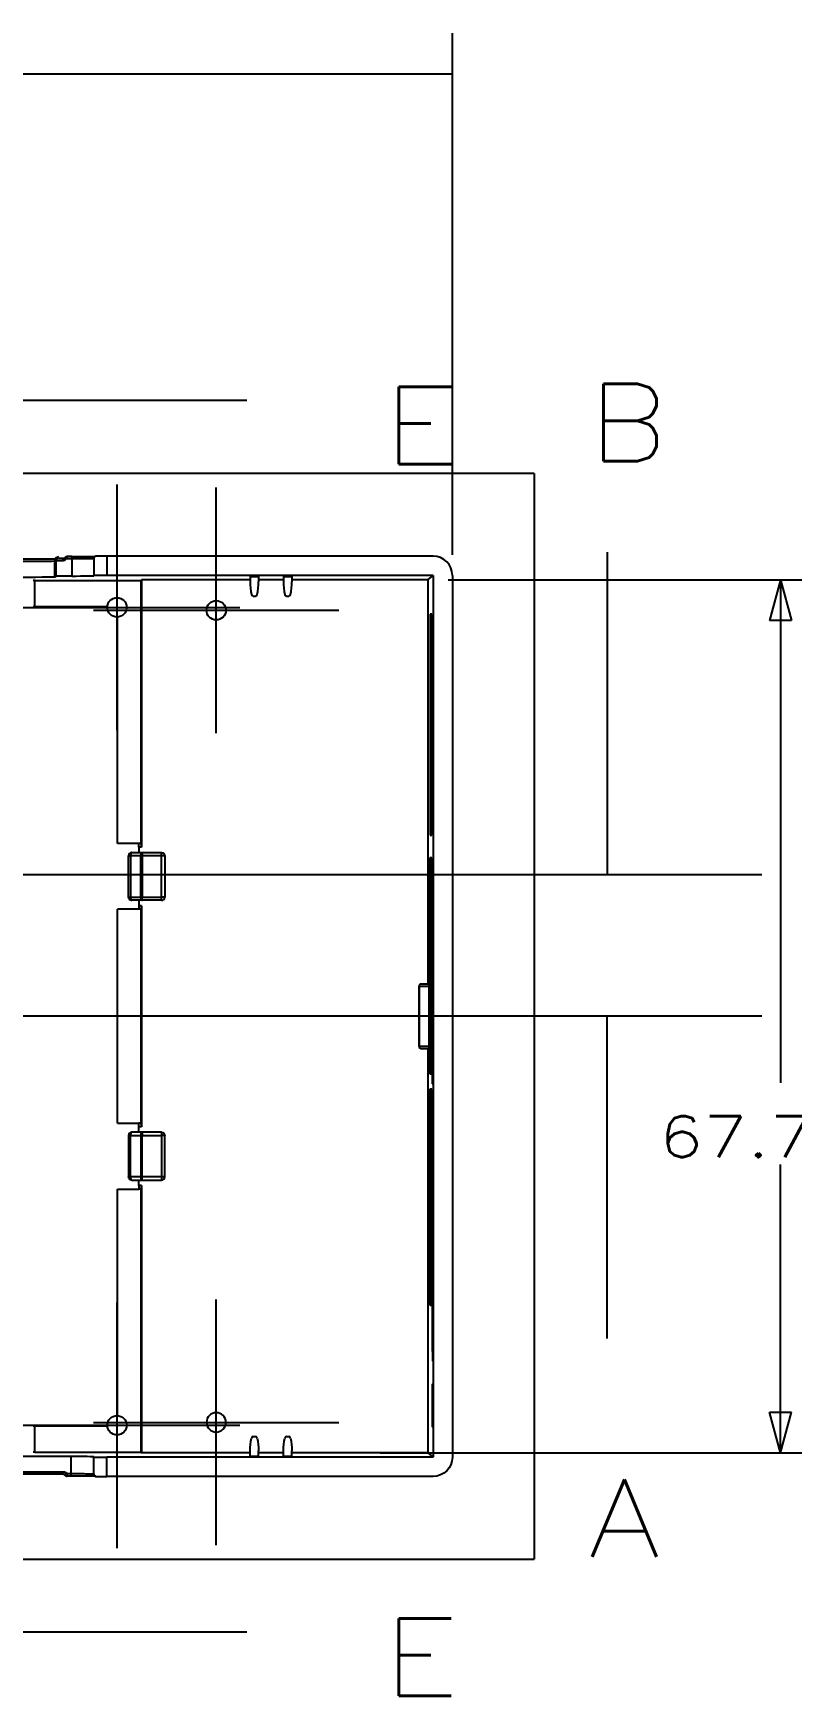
# Model space of a CAD drawing. Header units: inches. Extents: x 0 to 1189, y 0 to 841.
# Drawn here: x 402.2 to 461, y 319.9 to 448.9 of the extents above; entities that cross this region are included whole.
import ezdxf
from ezdxf.lldxf.tags import DXFTag

# ---------------------------------------------------------------- set-up
doc = ezdxf.new("R2010")
doc.units = ezdxf.units.IN
doc.header["$MEASUREMENT"] = 0
doc.layers.add('1', color=7, linetype='Continuous', true_color=0xffffff)
doc.styles.add('blockfont', font='simplex.shx', dxfattribs={"bigfont": 'bigfont'})
tags = doc.linetypes.add('CENTER', pattern=[2, 1.25, -0.25, 0.25, -0.25]).pattern_tags.tags
tags[10:11] = [DXFTag(74, 4), DXFTag(75, 0), DXFTag(340, '0'), DXFTag(46, 0.0), DXFTag(50, 0.0), DXFTag(44, 0.0), DXFTag(45, 0.0)]
tags[8:9] = [DXFTag(74, 4), DXFTag(75, 0), DXFTag(340, '0'), DXFTag(46, 0.0), DXFTag(50, 0.0), DXFTag(44, 0.0), DXFTag(45, 0.0)]
tags[6:7] = [DXFTag(74, 4), DXFTag(75, 0), DXFTag(340, '0'), DXFTag(46, 0.0), DXFTag(50, 0.0), DXFTag(44, 0.0), DXFTag(45, 0.0)]
tags[4:5] = [DXFTag(74, 4), DXFTag(75, 0), DXFTag(340, '0'), DXFTag(46, 0.0), DXFTag(50, 0.0), DXFTag(44, 0.0), DXFTag(45, 0.0)]
tags = doc.linetypes.add('PHANTOM', pattern=[2.5, 1.25, -0.25, 0.25, -0.25, 0.25, -0.25]).pattern_tags.tags
tags[14:15] = [DXFTag(74, 4), DXFTag(75, 0), DXFTag(340, '0'), DXFTag(46, 0.0), DXFTag(50, 0.0), DXFTag(44, 0.0), DXFTag(45, 0.0)]
tags[12:13] = [DXFTag(74, 4), DXFTag(75, 0), DXFTag(340, '0'), DXFTag(46, 0.0), DXFTag(50, 0.0), DXFTag(44, 0.0), DXFTag(45, 0.0)]
tags[10:11] = [DXFTag(74, 4), DXFTag(75, 0), DXFTag(340, '0'), DXFTag(46, 0.0), DXFTag(50, 0.0), DXFTag(44, 0.0), DXFTag(45, 0.0)]
tags[8:9] = [DXFTag(74, 4), DXFTag(75, 0), DXFTag(340, '0'), DXFTag(46, 0.0), DXFTag(50, 0.0), DXFTag(44, 0.0), DXFTag(45, 0.0)]
tags[6:7] = [DXFTag(74, 4), DXFTag(75, 0), DXFTag(340, '0'), DXFTag(46, 0.0), DXFTag(50, 0.0), DXFTag(44, 0.0), DXFTag(45, 0.0)]
tags[4:5] = [DXFTag(74, 4), DXFTag(75, 0), DXFTag(340, '0'), DXFTag(46, 0.0), DXFTag(50, 0.0), DXFTag(44, 0.0), DXFTag(45, 0.0)]
doc.dimstyles.get("Standard").update_dxf_attribs({"dimtxt": 0.18, "dimasz": 0.18, "dimexe": 0.18, "dimexo": 0.0625, "dimgap": 0.09, "dimtad": 0, "dimtih": 1, "dimtoh": 1, "dimdec": 4, "dimzin": 0, "dimdsep": 46, "dimtxsty": 'Standard', "dimcen": 0.09, "dimadec": 0, "dimazin": 0, "dimtfac": 1, "dimtdec": 4, "dimtofl": 0, "dimtmove": 0, "dimatfit": 3, "dimfxl": 0, "dimtolj": 1, "dimtzin": 0, "dimarcsym": 0})

# ---------------------------------------------------------------- blocks, each defined once
blk = doc.blocks.new('ASSORTED_DRAFT2')
at = {"color": 43}
blk.add_solid([(446.71, 372.61), (448.31, 366.61), (445.1, 366.61), (446.71, 372.61)], dxfattribs=at)
blk = doc.blocks.new('ASSORTED_DRAFT3')
at = {"color": 43}
blk.add_solid([(446.71, 383.61), (445.1, 389.61), (448.31, 389.61), (446.71, 383.61)], dxfattribs=at)
blk = doc.blocks.new('_D0')
at = {"layer": '1', "color": 7}
for p, q in [((434.38, 406.48), (463.33, 406.48)), ((460.16, 406.48), (459.31, 403.31)), ((460.16, 406.48), (460.16, 367.46)), ((460.16, 406.48), (461.01, 403.31)), ((461.01, 403.31), (459.31, 403.31)), ((460.16, 338.74), (460.16, 361.11)), ((460.16, 338.74), (459.31, 341.91)), ((459.31, 341.91), (461.01, 341.91)), ((460.16, 338.74), (461.01, 341.91)), ((429.11, 338.74), (463.33, 338.74))]:
    blk.add_line(p, q, dxfattribs=at)
at = {"layer": '1', "color": 7, "insert": (450.73, 361.68), "char_height": 3.175, "attachment_point": 7, "line_spacing_factor": 0.903614, "style": 'blockfont'}
blk.add_mtext('\\W01.260;\\fsimplex.shx;67.745', dxfattribs=at)
blk = doc.blocks.new('_D4')
at = {"layer": '1', "color": 7}
for p, q in [((344.05, 408.4), (344.05, 448.88)), ((434.7, 408.4), (434.7, 448.88)), ((344.05, 445.7), (378.97, 445.7)), ((434.7, 445.7), (395.67, 445.7))]:
    blk.add_line(p, q, dxfattribs=at)
for points in [[(344.05, 445.7), (347.23, 446.55), (347.23, 444.85), (344.05, 445.7)], [(434.7, 445.7), (431.53, 444.85), (431.53, 446.55), (434.7, 445.7)]]:
    blk.add_solid(points, dxfattribs=at)
at = {"layer": '1', "color": 7, "insert": (381.35, 443.09), "char_height": 3.175, "attachment_point": 7, "line_spacing_factor": 0.903614, "style": 'blockfont'}
blk.add_mtext('\\W01.332;\\fsimplex.shx;90.7', dxfattribs=at)

msp = doc.modelspace()

# ---------------------------------------------------------------- linework, layer by layer
at = {"layer": '1', "color": 43}
for p, q in [((418.7551, 420.3828), (393.7551, 420.3828)), ((446.7068, 408.6097), (446.7068, 383.6097)), ((446.7068, 347.6097), (446.7068, 372.6097)), ((418.7551, 324.8366), (393.7551, 324.8366))]:
    msp.add_line(p, q, dxfattribs=at)
at = {"layer": '1', "color": 251}
for p, q in [((441.0568, 414.7328), (337.7018, 414.7328)), ((441.0568, 414.7328), (441.0568, 330.4866)), ((337.7018, 330.4866), (441.0568, 330.4866))]:
    msp.add_line(p, q, dxfattribs=at)
at = {"layer": '1', "color": 7, "linetype": 'CENTER', "ltscale": 6.35}
for p, q in [((408.6768, 394.8097), (408.6768, 413.8597)), ((416.3768, 394.5847), (416.3768, 413.6347)), ((399.1518, 404.3347), (418.2018, 404.3347)), ((406.8518, 404.1097), (425.9018, 404.1097)), ((408.6768, 331.3597), (408.6768, 350.4097)), ((416.3768, 331.5847), (416.3768, 350.6347)), ((399.1518, 340.8847), (418.2018, 340.8847)), ((406.8518, 341.1097), (425.9018, 341.1097))]:
    msp.add_line(p, q, dxfattribs=at)
at = {"layer": '1', "color": 21}
for p, q in [((403.9607, 407.9348), (403.8652, 407.9093)), ((403.8652, 406.709), (403.8652, 407.9093)), ((403.9607, 406.7599), (403.9607, 407.9348)), ((404.1092, 408.1281), (404.0136, 408.1026)), ((405.1757, 408.0884), (405.1757, 406.7685)), ((406.8768, 408.1062), (406.8768, 406.8027)), ((433.2019, 408.3097), (407.8768, 408.3097)), ((407.8768, 408.3097), (407.8768, 406.8097)), ((402.2993, 406.4292), (402.1768, 406.4195)), ((402.2993, 406.4292), (410.5227, 406.4292)), ((402.2993, 404.3847), (402.2993, 406.4292)), ((403.8652, 406.709), (403.9607, 406.7599)), ((406.8768, 406.8027), (406.8768, 406.7807)), ((433.2018, 406.8097), (407.8768, 406.8097)), ((410.5227, 406.4292), (410.589, 406.4823)), ((410.5227, 406.4292), (410.5227, 386.0097)), ((419.0018, 406.4823), (410.589, 406.4823)), ((410.589, 406.4823), (410.589, 385.7443)), ((419.0018, 406.7242), (419.6518, 406.7242)), ((419.0018, 406.7242), (419.0018, 406.3207)), ((419.6518, 406.7242), (419.6518, 406.3207)), ((421.6018, 406.4823), (419.6518, 406.4823)), ((421.6018, 406.7242), (422.2518, 406.7242)), ((421.6018, 406.7242), (421.6018, 406.3207)), ((422.2518, 406.7242), (422.2518, 406.3207)), ((432.7925, 406.4823), (422.2518, 406.4823)), ((432.7925, 406.4823), (433.2018, 406.8097)), ((432.7925, 406.4823), (432.7925, 375.1089)), ((433.2018, 406.8097), (433.2018, 338.4097)), ((434.7018, 406.8097), (434.7018, 338.4097)), ((419.248, 405.2097), (419.4057, 405.2097)), ((421.848, 405.2097), (422.0057, 405.2097)), ((402.2993, 404.3847), (402.1768, 404.3847)), ((407.9285, 404.3847), (402.2993, 404.3847)), ((433.0945, 403.8097), (432.988, 403.8097)), ((408.7268, 386.0097), (408.7268, 403.5864)), ((432.9771, 402.5597), (432.9771, 387.9097)), ((433.1054, 402.5597), (432.9771, 402.5597)), ((433.1054, 387.9097), (433.1054, 402.5597)), ((433.1565, 399.3597), (433.1565, 393.8597)), ((433.1844, 399.3597), (433.1565, 399.3597)), ((433.1844, 399.3597), (433.1844, 393.8597)), ((433.1844, 393.8597), (433.1565, 393.8597)), ((433.1054, 387.9097), (432.9771, 387.9097)), ((410.3768, 386.0097), (408.7268, 386.0097)), ((410.3768, 385.7443), (410.3768, 386.0097)), ((410.5227, 386.0097), (410.3768, 386.0097)), ((410.589, 385.7443), (410.3768, 385.7443)), ((410.3768, 385.7443), (410.3768, 385.3097)), ((410.5227, 386.0097), (410.589, 385.7443)), ((432.988, 386.6597), (433.0945, 386.6597)), ((409.5768, 381.8597), (409.5768, 385.0597)), ((409.5768, 385.0597), (409.715, 385.0597)), ((409.715, 385.0597), (409.715, 381.8597)), ((410.5241, 385.0597), (409.715, 385.0597)), ((409.8268, 385.3097), (410.6359, 385.3097)), ((410.6359, 385.0597), (410.5241, 385.0597)), ((410.5241, 381.8597), (410.5241, 385.0597)), ((410.6359, 385.3097), (410.6359, 385.0597)), ((410.6359, 385.3097), (412.1268, 385.3097)), ((410.6359, 385.0597), (410.6359, 381.8597)), ((412.1268, 385.0597), (410.6359, 385.0597)), ((412.1268, 385.0597), (412.1268, 385.3097)), ((412.1268, 381.8597), (412.1268, 385.0597)), ((412.3768, 385.0597), (412.1268, 385.0597)), ((412.3768, 385.0597), (412.3768, 381.8597)), ((433.0945, 384.9097), (432.9632, 384.9097)), ((432.9522, 383.6597), (432.9522, 369.4097)), ((433.1054, 383.6597), (432.9522, 383.6597)), ((433.1054, 369.4097), (433.1054, 383.6597)), ((409.5768, 381.8597), (409.715, 381.8597)), ((409.715, 381.8597), (410.5241, 381.8597)), ((410.5241, 381.8597), (410.6359, 381.8597)), ((410.6359, 381.8597), (412.1268, 381.8597)), ((410.6359, 381.6097), (410.6359, 381.8597)), ((412.1268, 381.6097), (412.1268, 381.8597)), ((412.3768, 381.8597), (412.1268, 381.8597)), ((408.7268, 364.3097), (408.7268, 380.9097)), ((410.3768, 380.9097), (408.7268, 380.9097)), ((410.6359, 381.6097), (409.8268, 381.6097)), ((410.3768, 381.6097), (410.3768, 381.1751)), ((410.3768, 381.1751), (410.3768, 380.9097)), ((410.589, 381.1751), (410.3768, 381.1751)), ((410.5227, 380.9097), (410.3768, 380.9097)), ((410.589, 381.1751), (410.5227, 380.9097)), ((410.5227, 380.9097), (410.5227, 364.3097)), ((410.589, 381.1751), (410.589, 364.0443)), ((412.1268, 381.6097), (410.6359, 381.6097)), ((433.1565, 368.1347), (433.1565, 377.0847)), ((433.1892, 377.0847), (433.1565, 377.0847)), ((433.163, 377.8347), (433.1826, 377.8347)), ((433.1892, 377.0847), (433.1892, 368.1347)), ((432.1259, 374.9597), (432.124, 374.9597)), ((432.124, 374.9597), (432.124, 370.2597)), ((432.1259, 370.2597), (432.1259, 374.9597)), ((432.1259, 374.9597), (432.892, 374.9597)), ((432.8832, 375.1097), (432.274, 375.1097)), ((432.892, 374.9626), (432.892, 370.2568)), ((432.892, 370.2597), (432.892, 374.9597)), ((432.1259, 370.2597), (432.124, 370.2597)), ((432.892, 370.2597), (432.1259, 370.2597)), ((432.274, 370.1097), (432.8832, 370.1097)), ((432.7925, 370.1106), (432.7925, 338.7372)), ((433.1054, 369.4097), (432.9522, 369.4097)), ((432.9632, 368.1597), (433.0945, 368.1597)), ((433.1892, 368.1347), (433.1565, 368.1347)), ((433.0945, 366.9597), (432.9632, 366.9597)), ((433.1826, 367.3847), (433.163, 367.3847)), ((432.9522, 365.7097), (432.9522, 351.4597)), ((433.1054, 365.7097), (432.9522, 365.7097)), ((433.1054, 351.4597), (433.1054, 365.7097)), ((408.7268, 364.3097), (410.3768, 364.3097)), ((410.3768, 364.0443), (410.3768, 364.3097)), ((410.5227, 364.3097), (410.3768, 364.3097)), ((410.3768, 363.6097), (410.3768, 364.0443)), ((410.589, 364.0443), (410.3768, 364.0443)), ((410.5227, 364.3097), (410.589, 364.0443)), ((409.5768, 363.3597), (409.5768, 360.1597)), ((409.5768, 363.3597), (409.715, 363.3597)), ((409.715, 360.1597), (409.715, 363.3597)), ((409.715, 363.3597), (410.5241, 363.3597)), ((410.6359, 363.6097), (409.8268, 363.6097)), ((410.5241, 363.3597), (410.5241, 360.1597)), ((410.5241, 363.3597), (410.6359, 363.3597)), ((410.6359, 363.6097), (410.6359, 363.3597)), ((412.1268, 363.6097), (410.6359, 363.6097)), ((410.6359, 360.1597), (410.6359, 363.3597)), ((410.6359, 363.3597), (412.1268, 363.3597)), ((412.1268, 363.6097), (412.1268, 363.3597)), ((412.3768, 363.3597), (412.1268, 363.3597)), ((412.1268, 363.3597), (412.1268, 360.1597)), ((412.3768, 360.1597), (412.3768, 363.3597)), ((409.5768, 360.1597), (409.715, 360.1597)), ((410.5241, 360.1597), (409.715, 360.1597)), ((409.8268, 359.9097), (410.6359, 359.9097)), ((410.3768, 359.4751), (410.3768, 359.9097)), ((410.6359, 360.1597), (410.5241, 360.1597)), ((410.6359, 359.9097), (410.6359, 360.1597)), ((412.1268, 360.1597), (410.6359, 360.1597)), ((410.6359, 359.9097), (412.1268, 359.9097)), ((412.1268, 360.1597), (412.1268, 359.9097)), ((412.3768, 360.1597), (412.1268, 360.1597)), ((408.7268, 341.6331), (408.7268, 359.2097)), ((408.7268, 359.2097), (410.3768, 359.2097)), ((410.589, 359.4751), (410.3768, 359.4751)), ((410.3768, 359.4751), (410.3768, 359.2097)), ((410.5227, 359.2097), (410.3768, 359.2097)), ((410.589, 359.4751), (410.5227, 359.2097)), ((410.5227, 359.2097), (410.5227, 338.7902)), ((410.589, 359.4751), (410.589, 338.7372)), ((433.1054, 351.4597), (432.9522, 351.4597)), ((433.1578, 346.6097), (433.1578, 351.3597)), ((433.1796, 351.3597), (433.1578, 351.3597)), ((433.1796, 346.6097), (433.1796, 351.3597)), ((432.9632, 350.2097), (433.0945, 350.2097)), ((433.1796, 346.6097), (433.1578, 346.6097)), ((433.1643, 345.8597), (433.173, 345.8597)), ((402.1768, 340.8347), (402.2993, 340.8347)), ((402.2993, 338.7902), (402.2993, 340.8347)), ((402.2993, 340.8347), (407.9285, 340.8347)), ((419.248, 340.0097), (419.4057, 340.0097)), ((421.848, 340.0097), (422.0057, 340.0097)), ((405.1268, 338.4509), (373.6268, 338.4509)), ((402.2993, 338.7902), (402.1768, 338.8)), ((402.2993, 338.7902), (410.5227, 338.7902)), ((405.1268, 337.131), (405.1268, 338.4509)), ((406.8768, 338.4167), (406.8768, 338.4387)), ((406.8768, 337.1132), (406.8768, 338.4167)), ((433.2018, 338.4097), (407.8768, 338.4097)), ((407.8768, 336.9097), (407.8768, 338.4097)), ((410.5227, 338.7902), (410.589, 338.7372)), ((419.0018, 338.7372), (410.589, 338.7372)), ((419.0018, 338.4953), (419.0018, 338.8987)), ((419.0018, 338.4953), (419.6518, 338.4953)), ((419.6518, 338.4953), (419.6518, 338.8987)), ((421.6018, 338.7372), (419.6518, 338.7372)), ((421.6018, 338.4953), (421.6018, 338.8987)), ((421.6018, 338.4953), (422.2518, 338.4953)), ((422.2518, 338.4953), (422.2518, 338.8987)), ((432.7925, 338.7372), (422.2518, 338.7372)), ((432.7925, 338.7372), (433.2018, 338.4097)), ((404.5181, 337.081), (400.5977, 337.081)), ((400.63, 337.281), (404.5181, 337.281)), ((404.5181, 337.081), (404.5181, 337.281)), ((404.6063, 337.0376), (404.7686, 337.1524)), ((404.8103, 337.131), (405.1268, 337.131)), ((404.8103, 337.131), (404.8103, 336.931)), ((405.1268, 336.931), (404.8103, 336.931)), ((405.1268, 336.931), (405.1268, 337.131)), ((433.2019, 336.9097), (407.8768, 336.9097))]:
    msp.add_line(p, q, dxfattribs=at)
at = {"layer": '1', "color": 43, "linetype": 'PHANTOM', "ltscale": 11.0924}
for p, q in [((320.0518, 383.6097), (458.7068, 383.6097)), ((458.7068, 372.6097), (320.0518, 372.6097))]:
    msp.add_line(p, q, dxfattribs=at)
at = {"layer": '1', "color": 21}
for centre in [(408.6768, 404.3347), (416.3768, 404.1097), (408.6768, 340.8847)]:
    msp.add_circle(centre, 0.75, dxfattribs=at)
at = {"layer": '1', "color": 21, "extrusion": (0, 0, -1)}
msp.add_circle((-416.3768, 341.1097), 0.75, dxfattribs=at)
at = {"layer": '1', "color": 21}
for centre, radius, start, end in [((424.0018, 406.3207), 5, 180, 191.428758), ((414.6518, 406.3207), 5, -11.428758, 0), ((426.6018, 406.3207), 5, 180, 191.428758), ((417.2518, 406.3207), 5, -11.428758, 0), ((419.248, 405.3597), 0.15, 191.428758, 270), ((419.4057, 405.3597), 0.15, 270, 348.571242), ((421.848, 405.3597), 0.15, 191.428758, 270), ((422.0057, 405.3597), 0.15, 270, 348.571242), ((409.8268, 385.0597), 0.25, 90, 180), ((412.1268, 381.8597), 0.25, -90, 0), ((432.274, 374.9597), 0.15, 90, 180), ((432.274, 370.2597), 0.15, 180, 270), ((409.8268, 363.3597), 0.25, 90, 180), ((412.1268, 360.1597), 0.25, -90, 0), ((419.248, 339.8597), 0.15, 90, 168.571242), ((419.4057, 339.8597), 0.15, 11.428758, 90), ((421.848, 339.8597), 0.15, 90, 168.571242), ((422.0057, 339.8597), 0.15, 11.428758, 90)]:
    msp.add_arc(centre, radius, start, end, dxfattribs=at)
at = {"layer": '1', "color": 21, "extrusion": (0, 0, -1)}
for centre, radius, start, end in [((-412.1268, 385.0597), 0.25, 90, 180), ((-409.8268, 381.8597), 0.25, -90, 0), ((-412.1268, 363.3597), 0.25, 90, 180), ((-409.8268, 360.1597), 0.25, -90, 0), ((-424.0018, 338.8987), 5, 0, 11.428758), ((-414.6518, 338.8987), 5, 168.571242, 180), ((-426.6018, 338.8987), 5, 0, 11.428758), ((-417.2518, 338.8987), 5, 168.571242, 180)]:
    msp.add_arc(centre, radius, start, end, dxfattribs=at)
at = {"layer": '1', "color": 21}
for centre, major_axis, ratio, start_param, end_param in [((400.5018, 408.1095), (3.5636, 0), 0.00349067, 4.73927779, 6.27009446), ((404.0643, 408.0283), (0.0515, -0.1932), 0.99990823, 3.48038822, 4.45175983), ((404.1598, 408.0538), (0.0515, -0.1932), 0.99990824, 2.88093493, 4.45182264), ((405.2106, 408.1348), (1.05, 0), 0.00349067, 2.23838838, 3.12850268), ((404.5606, 407.9376), (0.0006, -0.2), 0.61909534, 3.13714774, 4.71068533), ((404.7854, 408.0667), (0.1675, -0.1093), 0.23526139, 2.98166133, 4.36636859), ((404.8241, 408.0882), (0.0003, -0.2), 0.36814526, 3.13783832, 4.71188015), ((405.2106, 408.2848), (1.05, 0), 0.00349067, 1.59871963, 1.94781005), ((405.1813, 408.0884), (0, -0.2), 0.02791967, 3.13810336, 4.71238898), ((405.1268, 408.2952), (1.95, 0), 0.00349067, 4.74031228, 5.92615413), ((407.8768, 408.3062), (1, 0), 0.00349067, 1.57079633, 2.49809154), ((433.2018, 406.8097), (1.1713, 0.9371), 0.99998439, 5.60845309, 7.17923419), ((400.5018, 406.7093), (3.3636, 0), 0.00698143, 3.15468262, 6.27009446), ((405.2106, 406.7598), (1.25, 0), 0.00698143, 1.59871963, 3.12850268), ((405.1268, 406.7807), (1.75, 0), 0.00698143, 4.74031228, 6.28318531), ((407.8768, 406.8027), (1, 0), 0.00698143, 1.57079633, 3.14159265), ((409.8268, 385.0597), (0, 0.25), 0.4472136, 0, 1.57079633), ((410.6359, 385.0597), (0, 0.25), 0.4472136, 0, 1.57079633), ((409.8268, 381.8597), (0, 0.25), 0.4472136, 1.57079633, 3.14159265), ((410.6359, 381.8597), (0, 0.25), 0.4472136, 1.57079633, 3.14159265), ((432.274, 374.9597), (0, -0.15), 0.98763516, 3.14159265, 4.71238898), ((432.8832, 374.9597), (0, 0.15), 0.05890526, 4.73178195, 6.28318531), ((432.274, 370.2597), (0, -0.15), 0.98763516, 4.71238898, 6.28318531), ((432.8832, 370.2597), (0, 0.15), 0.05890526, 3.14159265, 4.69299601), ((409.8268, 363.3597), (0, -0.25), 0.4472136, 3.14159265, 4.71238898), ((410.6359, 363.3597), (0, -0.25), 0.4472136, 3.14159265, 4.71238898), ((409.8268, 360.1597), (0, -0.25), 0.4472136, 4.71238898, 6.28318531), ((410.6359, 360.1597), (0, -0.25), 0.4472136, 4.71238898, 6.28318531), ((433.1643, 346.6097), (0, 0.75), 0.00872687, 1.57079633, 3.14159265), ((433.173, 346.6097), (0, 0.75), 0.00872687, 3.14159265, 4.71238898), ((433.1709, 342.4097), (0, 1.65), 0.00872687, 1.57079633, 7.85398163), ((405.1268, 338.4387), (1.75, 0), 0.00698143, 0, 1.57079633), ((407.8768, 338.4167), (1, 0), 0.00698143, 3.14159265, 4.71238898), ((404.8103, 337.181), (-0.0509, -0.0009), 0.98251015, 0.5894986, 1.55204935), ((405.1268, 336.9242), (1.95, 0), 0.00349067, 0.21895339, 1.57079633), ((407.8768, 336.9132), (1, 0), 0.00349067, 3.78509376, 4.71238898)]:
    msp.add_ellipse(centre, major_axis=major_axis, ratio=ratio, start_param=start_param, end_param=end_param, dxfattribs=at)
at = {"layer": '1', "color": 21, "extrusion": (0, 0, -1)}
for centre, major_axis, ratio, start_param, end_param in [((433.0439, 374.9597), (-0.1519, 0), 0.98763516, 0, 0.01939297), ((433.0439, 370.2597), (-0.1519, 0), 0.98763516, 6.26379234, 6.28318531), ((433.2018, 338.4097), (1.1713, -0.9371), 0.99998439, 5.60845309, 7.17923419), ((404.5179, 336.981), (-0.3053, -0.0056), 0.98251015, 1.5895433, 2.55209405)]:
    msp.add_ellipse(centre, major_axis=major_axis, ratio=ratio, start_param=start_param, end_param=end_param, dxfattribs=at)
at = {"layer": '1', "color": 21}
for points, degree, knots in [([(403.8652, 407.9093), (403.8596, 407.9083), (403.7719, 407.9073), (403.4448, 407.9052), (403.2055, 407.9042), (402.6092, 407.9022), (402.2524, 407.9012), (401.4722, 407.8991), (401.049, 407.8981), (400.6228, 407.8971)], 3, [0, 0, 0, 0, 0.25, 0.25, 0.5, 0.5, 0.75, 0.75, 1, 1, 1, 1]), ([(404.4367, 407.9376), (404.2911, 407.9372), (404.1715, 407.9367), (404.0075, 407.9358), (403.9642, 407.9354), (403.9597, 407.9346)], 3, [0, 0, 0, 0, 0.5, 0.5, 1, 1, 1, 1]), ([(404.7044, 408.0667), (404.6633, 408.0282), (404.5811, 407.9512), (404.4849, 407.9422), (404.4367, 407.9376)], 3, [0, 0, 0, 0, 0.49936368, 1, 1, 1, 1]), ([(404.5606, 408.1376), (404.5699, 408.1383), (404.5885, 408.1396), (404.6123, 408.1671), (404.6241, 408.1809)], 3, [0, 0, 0, 0, 0.50226147, 1, 1, 1, 1]), ([(404.6241, 408.1809), (404.6409, 408.2017), (404.6912, 408.2641), (404.771, 408.2786), (404.8241, 408.2882)], 3, [0, 0, 0, 0, 0.33469464, 1, 1, 1, 1]), ([(404.7505, 408.0882), (404.7459, 408.0879), (404.7374, 408.0874), (404.7249, 408.0831), (404.7133, 408.0766), (404.7074, 408.07), (404.7043, 408.0666)], 3, [0, 0, 0, 0, 0.25213372, 0.50061837, 0.75608689, 1, 1, 1, 1]), ([(406.8428, 408.0944), (406.8213, 408.0941), (406.7897, 408.0938), (406.6636, 408.093), (406.5383, 408.0924), (406.2246, 408.0913), (406.0363, 408.0907), (405.6242, 408.0896), (405.4006, 408.089), (405.1757, 408.0884)], 3, [0, 0, 0, 0, 0.14012404, 0.14012404, 0.42674936, 0.42674936, 0.71337468, 0.71337468, 1, 1, 1, 1]), ([(407.0768, 408.3083), (407.0425, 408.3082), (407.013, 408.2996), (406.9623, 408.274), (406.9417, 408.257), (406.8928, 408.1998), (406.8768, 408.1526), (406.8768, 408.1062)], 3, [0, 0, 0, 0, 0.25, 0.25, 0.5, 0.5, 1, 1, 1, 1]), ([(432.9889, 403.8097), (432.9836, 403.8109), (432.9823, 403.675), (432.9783, 403.2122), (432.9771, 402.887), (432.9771, 402.5597)], 3, [0, 0, 0, 0, 0.5, 0.5, 1, 1, 1, 1]), ([(433.1054, 402.5597), (433.1054, 402.887), (433.1042, 403.2122), (433.1002, 403.675), (433.0989, 403.8109), (433.0936, 403.8096)], 3, [0, 0, 0, 0, 0.5, 0.5, 1, 1, 1, 1]), ([(432.9771, 387.9097), (432.9771, 387.5825), (432.9783, 387.2572), (432.9823, 386.7944), (432.9836, 386.6586), (432.9889, 386.6598)], 3, [0, 0, 0, 0, 0.5, 0.5, 1, 1, 1, 1]), ([(433.0936, 386.6597), (433.0989, 386.6586), (433.1002, 386.7944), (433.1042, 387.2572), (433.1054, 387.5825), (433.1054, 387.9097)], 3, [0, 0, 0, 0, 0.5, 0.5, 1, 1, 1, 1]), ([(432.964, 384.9097), (432.9587, 384.9109), (432.9575, 384.775), (432.9534, 384.3122), (432.9522, 383.987), (432.9522, 383.6597)], 3, [0, 0, 0, 0, 0.5, 0.5, 1, 1, 1, 1]), ([(433.1054, 383.6597), (433.1054, 383.987), (433.1042, 384.3122), (433.1002, 384.775), (433.0989, 384.9109), (433.0936, 384.9096)], 3, [0, 0, 0, 0, 0.5, 0.5, 1, 1, 1, 1]), ([(433.1565, 377.0847), (433.1565, 377.1582), (433.1566, 377.2309), (433.1567, 377.3025), (433.157, 377.3715), (433.1572, 377.4394), (433.1576, 377.5012), (433.1579, 377.5629), (433.1584, 377.6151), (433.1588, 377.6665), (433.1594, 377.7079), (433.1599, 377.7484), (433.1605, 377.777), (433.1611, 377.8052), (433.1617, 377.8199), (433.1593, 377.8359), (433.1652, 377.835)], 2, [0, 0, 0, 0.125, 0.125, 0.25, 0.25, 0.375, 0.375, 0.5, 0.5, 0.625, 0.625, 0.75, 0.75, 0.875, 0.875, 1, 1, 1]), ([(433.1804, 377.8351), (433.1864, 377.8359), (433.1839, 377.8199), (433.1845, 377.8055), (433.1851, 377.777), (433.1857, 377.7488), (433.1863, 377.7079), (433.1868, 377.6671), (433.1873, 377.6151), (433.1877, 377.5637), (433.1881, 377.5012), (433.1884, 377.4404), (433.1887, 377.3715), (433.1889, 377.3035), (433.189, 377.2309), (433.1892, 377.1587), (433.1892, 377.0847)], 2, [0, 0, 0, 0.125, 0.125, 0.25, 0.25, 0.375, 0.375, 0.5, 0.5, 0.625, 0.625, 0.75, 0.75, 0.875, 0.875, 1, 1, 1]), ([(432.9522, 369.4097), (432.9522, 369.0825), (432.9534, 368.7572), (432.9575, 368.2944), (432.9587, 368.1586), (432.964, 368.1598)], 3, [0, 0, 0, 0, 0.5, 0.5, 1, 1, 1, 1]), ([(433.0936, 368.1597), (433.0989, 368.1586), (433.1002, 368.2944), (433.1042, 368.7572), (433.1054, 369.0825), (433.1054, 369.4097)], 3, [0, 0, 0, 0, 0.5, 0.5, 1, 1, 1, 1]), ([(433.1652, 367.3844), (433.1593, 367.3835), (433.1617, 367.3995), (433.1611, 367.414), (433.1605, 367.4425), (433.1599, 367.4706), (433.1594, 367.5115), (433.1588, 367.5523), (433.1584, 367.6044), (433.1579, 367.6557), (433.1576, 367.7182), (433.1572, 367.7791), (433.157, 367.848), (433.1567, 367.9159), (433.1566, 367.9885), (433.1565, 368.0608), (433.1565, 368.1347)], 2, [0, 0, 0, 0.125, 0.125, 0.25, 0.25, 0.375, 0.375, 0.5, 0.5, 0.625, 0.625, 0.75, 0.75, 0.875, 0.875, 1, 1, 1]), ([(433.1892, 368.1347), (433.1892, 368.0613), (433.189, 367.9885), (433.1889, 367.9169), (433.1887, 367.848), (433.1884, 367.78), (433.1881, 367.7182), (433.1877, 367.6565), (433.1873, 367.6044), (433.1868, 367.553), (433.1863, 367.5115), (433.1857, 367.4711), (433.1851, 367.4425), (433.1845, 367.4143), (433.1839, 367.3995), (433.1864, 367.3835), (433.1804, 367.3845)], 2, [0, 0, 0, 0.125, 0.125, 0.25, 0.25, 0.375, 0.375, 0.5, 0.5, 0.625, 0.625, 0.75, 0.75, 0.875, 0.875, 1, 1, 1]), ([(432.964, 366.9597), (432.9587, 366.9609), (432.9575, 366.825), (432.9534, 366.3622), (432.9522, 366.037), (432.9522, 365.7097)], 3, [0, 0, 0, 0, 0.5, 0.5, 1, 1, 1, 1]), ([(433.1054, 365.7097), (433.1054, 366.037), (433.1042, 366.3622), (433.1002, 366.825), (433.0989, 366.9609), (433.0936, 366.9596)], 3, [0, 0, 0, 0, 0.5, 0.5, 1, 1, 1, 1]), ([(432.9522, 351.4597), (432.9522, 351.1325), (432.9534, 350.8072), (432.9575, 350.3444), (432.9587, 350.2086), (432.964, 350.2098)], 3, [0, 0, 0, 0, 0.5, 0.5, 1, 1, 1, 1]), ([(433.0936, 350.2097), (433.0989, 350.2086), (433.1002, 350.3444), (433.1042, 350.8072), (433.1054, 351.1325), (433.1054, 351.4597)], 3, [0, 0, 0, 0, 0.5, 0.5, 1, 1, 1, 1]), ([(404.5181, 337.0843), (404.5271, 337.084), (404.5445, 337.0814), (404.569, 337.0716), (404.5902, 337.057), (404.6014, 337.0445), (404.6063, 337.0376)], 3, [0, 0, 0, 0, 0.26082617, 0.51402738, 0.76039403, 1, 1, 1, 1]), ([(404.6063, 337.0376), (404.6184, 337.0209), (404.6452, 336.9916), (404.6955, 336.9585), (404.7516, 336.9383), (404.7903, 336.9341), (404.8103, 336.9343)], 3, [0, 0, 0, 0, 0.25414855, 0.50408794, 0.75208948, 1, 1, 1, 1]), ([(405.1268, 337.131), (405.585, 337.1299), (406.0403, 337.1287), (406.6882, 337.1265), (406.8797, 337.1287), (406.8767, 337.1225)], 3, [0, 0, 0, 0, 0.5, 0.5, 1, 1, 1, 1]), ([(406.8768, 337.1132), (406.8768, 337.1017), (406.8779, 337.0899), (406.8818, 337.0669), (406.8848, 337.0556), (406.8968, 337.0224), (406.9087, 337.0012), (406.9413, 336.9628), (406.9622, 336.9455), (407.0127, 336.9199), (407.043, 336.9113), (407.0768, 336.9111)], 3, [0, 0, 0, 0, 0.125, 0.125, 0.25, 0.25, 0.5, 0.5, 0.75, 0.75, 1, 1, 1, 1])]:
    msp.add_open_spline(points, degree=degree, knots=knots, dxfattribs=at)
msp.add_open_spline([(405.1757, 408.0884), (405.0303, 408.0883), (404.8857, 408.0883), (404.7504, 408.0882)], degree=3, dxfattribs=at)

# ---------------------------------------------------------------- block references
at = {"layer": '1', "color": 43}
for name in ['ASSORTED_DRAFT3', 'ASSORTED_DRAFT2']:
    msp.add_blockref(name, (0, 0), dxfattribs=at)

# ---------------------------------------------------------------- texts
at = {"layer": '1', "color": 7, "char_height": 6, "attachment_point": 7, "line_spacing_factor": 0.903614, "style": 'blockfont'}
for s, insert in [('\\W01.216;\\fsimplex.shx;E', (429.2863, 415.4453)), ('\\W01.148;\\fsimplex.shx;B', (445.2381, 415.6722)), ('\\W01.216;\\fsimplex.shx;A', (445.2381, 330.6722)), ('\\W01.216;\\fsimplex.shx;E', (429.2863, 319.8991))]:
    msp.add_mtext(s, dxfattribs=dict(at, insert=insert))

# ---------------------------------------------------------------- dimensions: what is measured, and where the dimension line sits
at = {"layer": '1', "color": 7}
dim = msp.add_linear_dim(base=(387.3197134863, 445.7004669271), p1=(344.0518449314, 408.3972359298), p2=(434.7018449315, 408.3972359298), text=' <> ', dimstyle='Standard', override={"dimtxt": 3.175, "dimasz": 3.175, "dimexe": 3.175, "dimexo": 1.5875, "dimgap": 1.5875, "dimdec": 1, "dimzin": 8, "dimclrd": 7, "dimclre": 7, "dimclrt": 7, "dimtm": -0.005, "dimtdec": 3}, dxfattribs=at)
dim.commit()
dim.dimension.update_dxf_attribs({"geometry": '_D4', "text_midpoint": (387.3197134863, 445.7004669271)})
dim = msp.add_linear_dim(base=(460.1586, 364.2887), p1=(434.38, 406.4823), p2=(429.1097, 338.7372), angle=90, text=' <> ', dimstyle='Standard', override={"dimtxt": 3.175, "dimasz": 3.175, "dimexe": 3.175, "dimexo": 1.5875, "dimgap": 1.5875, "dimdec": 3, "dimzin": 8, "dimblk1": 'CLOSEDBLANK', "dimclrd": 7, "dimclre": 7, "dimclrt": 7, "dimtm": -0.005, "dimtdec": 3}, dxfattribs=at)
dim.commit()
dim.dimension.update_dxf_attribs({"geometry": '_D0', "text_midpoint": (460.1586, 364.2887)})

doc.saveas('drawing.dxf')
